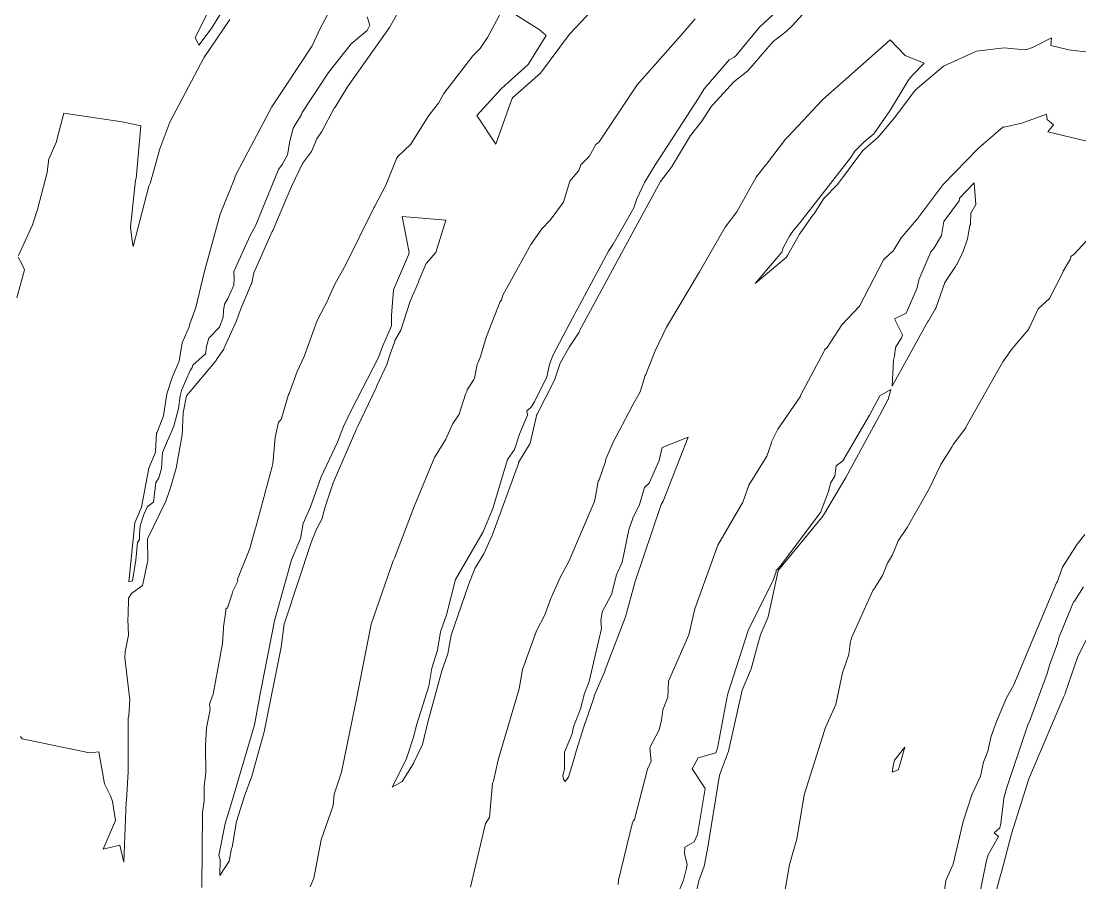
# Model space of a CAD drawing. Header units: metres. Extents: x 808187 to 810032, y 9155685 to 9157080.
# Drawn here: x 809083 to 809257.5, y 9156564.6 to 9156706.7 of the extents above; entities that cross this region are included whole.
import ezdxf

# ---------------------------------------------------------------- set-up
doc = ezdxf.new("R2010")
doc.units = ezdxf.units.M
doc.layers.add('C-TOPO-MAJR', color=9, linetype='Continuous')

msp = doc.modelspace()

# ---------------------------------------------------------------- linework, layer by layer
at = {"layer": 'C-TOPO-MAJR', "color": 9, "linetype": 'Continuous', "lineweight": 5}
for points, elevation in [([(809164.54, 9156707.72), (809168.34, 9156705.33), (809169.52, 9156704.31), (809166.57, 9156699.54), (809162.17, 9156695.59), (809158.09, 9156691.15), (809158.09, 9156691.15), (809161.21, 9156686.42), (809163.83, 9156693.85), (809163.93, 9156693.95), (809164.01, 9156694.09), (809168.59, 9156698.12), (809173.34, 9156704.54), (809180.94, 9156712.61)], 2770), ([(809116.36, 9156708.77), (809114.29, 9156705.43), (809112.23, 9156702.74), (809111.67, 9156704.01), (809113.89, 9156708.46)], 2790), ([(809112.76, 9156563.82), (809112.85, 9156576.2), (809113.14, 9156578.1), (809113.13, 9156580.47), (809113.4, 9156582.8), (809113.35, 9156587.15), (809113.51, 9156590.16), (809114.09, 9156592.91), (809114.1, 9156593.19), (809114, 9156594.06), (809114.62, 9156595.72), (809116.18, 9156604.06), (809116.34, 9156606.53), (809116.31, 9156606.83), (809116.71, 9156609.46), (809116.72, 9156609.76), (809116.97, 9156609.95), (809117.76, 9156612.26), (809117.83, 9156612.6), (809118.66, 9156614.36), (809118.65, 9156614.69), (809120.43, 9156619.2), (809120.69, 9156619.75), (809121.62, 9156623.11), (809121.68, 9156623.27), (809124.36, 9156633.26), (809124.44, 9156633.7), (809124.82, 9156638.06), (809125.41, 9156640.54), (809125.81, 9156641.02), (809127.03, 9156645.15), (809127.13, 9156645.3), (809128.45, 9156648.93), (809129.61, 9156651.38), (809131.79, 9156657.34), (809133.58, 9156660.82), (809133.62, 9156660.99), (809134.73, 9156663.41), (809136.44, 9156666.48), (809141.08, 9156675.93), (809141.21, 9156676.1), (809143.07, 9156679.66), (809144.77, 9156683.9), (809144.85, 9156684.02), (809145.05, 9156684.38), (809147.18, 9156686.39), (809149.55, 9156690.18), (809150.2, 9156691.11), (809150.35, 9156691.37), (809151.75, 9156693.19), (809152.65, 9156694.76), (809157.44, 9156700.98), (809158.64, 9156702.19), (809159.83, 9156704.01), (809162.57, 9156709.12)], 2770), ([(809209.07, 9156709.78), (809204.66, 9156705.69), (809200.79, 9156700.98), (809200.51, 9156700.73), (809199.66, 9156700.33), (809195.56, 9156695.52), (809194.61, 9156693.97), (809187.45, 9156682.88), (809185.75, 9156680.11), (809184.46, 9156677.38), (809183.96, 9156675.93), (809180.58, 9156669.92), (809179.78, 9156668.76), (809173.43, 9156656.87), (809170.61, 9156651.55), (809170.04, 9156650.09), (809169.65, 9156648.03), (809167.57, 9156643.91), (809166.97, 9156642.98), (809166.35, 9156642.44), (809166.46, 9156641.71), (809165.11, 9156638.56), (809164.32, 9156636.06), (809163.13, 9156634.41), (809160.75, 9156626.33), (809159.15, 9156622.5), (809154.59, 9156614.63), (809153.08, 9156608.81), (809152.09, 9156606.01), (809151.62, 9156602.97), (809150.69, 9156599.97), (809150.15, 9156597.01), (809148.13, 9156590.61), (809147.72, 9156588.77), (809146.45, 9156584.95), (809144.15, 9156580.36), (809145.77, 9156581.28), (809147.66, 9156584.25), (809147.68, 9156584.46), (809149.13, 9156587.4), (809150, 9156591.1), (809152.3, 9156599.54), (809153.33, 9156602.38), (809153.83, 9156605.42), (809156.64, 9156613.57), (809156.72, 9156613.74), (809157.74, 9156616.42), (809159.23, 9156618.86), (809160.57, 9156621.77), (809160.64, 9156621.89), (809164.93, 9156633.73), (809164.96, 9156633.89), (809166.82, 9156636.97), (809166.87, 9156637.11), (809167.97, 9156641.82), (809168.01, 9156641.9), (809170.88, 9156647.47), (809171.83, 9156650.27), (809173.27, 9156652.81), (809173.31, 9156652.93), (809174.95, 9156655.42), (809175.02, 9156655.6), (809181.92, 9156668.42), (809188.35, 9156680.24), (809190.15, 9156682.6), (809193.31, 9156687.82), (809195.18, 9156690.18), (809196.78, 9156692.67), (809196.97, 9156692.91), (809200.46, 9156696.71), (809202.78, 9156698.52), (809206.92, 9156703.33), (809209.07, 9156704.99), (809210.09, 9156705.9), (809214.1, 9156710.37)], 2760), ([(809082.53, 9156668.05), (809084.82, 9156673.12), (809085.73, 9156675.79), (809085.73, 9156675.83), (809087.27, 9156681.72), (809087.5, 9156683.63), (809087.5, 9156683.8), (809088.72, 9156686.7), (809089.99, 9156691.5), (809089.99, 9156691.52), (809099.63, 9156690.11), (809102.72, 9156689.41), (809101.94, 9156680.77), (809101.84, 9156680.46), (809100.98, 9156672.71), (809101.26, 9156670.47), (809101.39, 9156669.92), (809101.45, 9156669.52), (809104.03, 9156679.47), (809104.21, 9156679.93), (809105.8, 9156685.62), (809107.5, 9156690.04), (809113.09, 9156700.64), (809117.39, 9156706.97)], 2790), ([(809082.84, 9156588.73), (809083.14, 9156588.36), (809094.25, 9156586.04), (809095.75, 9156586.22), (809096.71, 9156580.91), (809097.7, 9156578.96), (809098, 9156578.02), (809098.51, 9156574.87), (809096.51, 9156570.16), (809099.25, 9156570.78), (809099.88, 9156567.99), (809100.28, 9156577.98), (809100.31, 9156578.16), (809100.58, 9156582.92), (809100.61, 9156591.68), (809100.72, 9156592.18), (809100.86, 9156594.77), (809100.03, 9156601.71), (809100.09, 9156602.7), (809100.68, 9156605.43), (809100.53, 9156608.03), (809100.6, 9156608.8), (809100.65, 9156611.53), (809101.18, 9156612.3), (809102.96, 9156613.63), (809103.04, 9156613.85), (809103.79, 9156617.5), (809103.87, 9156617.68), (809103.77, 9156621.19), (809103.87, 9156621.43), (809106.8, 9156627.54), (809106.85, 9156627.72), (809107.53, 9156629.57), (809108.52, 9156633), (809109.51, 9156638.45), (809109.68, 9156642.1), (809110.25, 9156644.88), (809115.12, 9156650.74), (809115.17, 9156650.91), (809116.36, 9156652.6), (809116.43, 9156652.8), (809118.45, 9156657.26), (809119.1, 9156659.17), (809120.89, 9156663.34), (809120.98, 9156663.51), (809121.34, 9156665.19), (809124.37, 9156672.02), (809124.46, 9156672.18), (809127.51, 9156679.41), (809129.34, 9156683.22), (809130.69, 9156684.98), (809130.81, 9156685.22), (809131.72, 9156687.29), (809132.55, 9156688.52), (809134.56, 9156692.34), (809134.72, 9156692.49), (809136.78, 9156695.87), (809143.71, 9156705.66), (809145.29, 9156708.44)], 2780), ([(809133.84, 9156708.43), (809132.24, 9156705.5), (809130.96, 9156702.61), (809124.28, 9156692.55), (809118.35, 9156681.35), (809118.23, 9156681.06), (809118.13, 9156680.68), (809115.75, 9156674.86), (809113.14, 9156665.22), (809111.75, 9156659.45), (809110.79, 9156656.79), (809110.69, 9156656.28), (809109.53, 9156653.62), (809109.04, 9156650.61), (809107.84, 9156647.95), (809106.96, 9156645.26), (809106.43, 9156641.61), (809105.37, 9156638.94), (809105.26, 9156638.73), (809105.14, 9156635.85), (809105.15, 9156635.72), (809103.99, 9156632.99), (809102.82, 9156626.55), (809101.72, 9156623.97), (809101.72, 9156623.97), (809100.71, 9156614.23), (809101.31, 9156614.38), (809101.85, 9156617.8), (809102.12, 9156620.7), (809102.47, 9156621.22), (809102.48, 9156622.04), (809102.61, 9156623.48), (809103.2, 9156625.34), (809103.77, 9156626.67), (809104.8, 9156627.39), (809105.17, 9156630.59), (809105.66, 9156631.36), (809106.11, 9156632.93), (809106.28, 9156635.57), (809108.14, 9156639.88), (809108.91, 9156642.79), (809109.19, 9156644.9), (809109.42, 9156645.78), (809110.84, 9156649.11), (809111.18, 9156649.59), (809111.29, 9156649.94), (809113.37, 9156651.83), (809113.54, 9156653.02), (809113.92, 9156654.44), (809115.68, 9156656.25), (809116.29, 9156657.9), (809116.33, 9156658.99), (809116.49, 9156660.02), (809117.03, 9156660.97), (809118.04, 9156663.17), (809118.1, 9156664.28), (809118, 9156665.41), (809120.72, 9156671.35), (809121.62, 9156672.94), (809125.37, 9156682.23), (809125.99, 9156683.08), (809126.87, 9156684.65), (809127.24, 9156686.93), (809127.82, 9156689.05), (809129.17, 9156691.3), (809129.29, 9156691.63), (809133.61, 9156698.21), (809137.37, 9156702.96), (809139.98, 9156705.15), (809140.42, 9156706.02), (809140.02, 9156707.41)], 2780), ([(809130.6, 9156563.92), (809131.24, 9156565.38), (809132.45, 9156571.7), (809134.39, 9156577.34), (809134.59, 9156579.22), (809135.8, 9156582.82), (809138.11, 9156594.11), (809140.69, 9156607.27), (809144.31, 9156617.7), (809144.42, 9156617.91), (809144.49, 9156618.16), (809147.76, 9156626.68), (809151.11, 9156634.76), (809152.96, 9156637.76), (809154.06, 9156640.22), (809155.19, 9156641.89), (809156.22, 9156645.19), (809156.43, 9156645.64), (809156.51, 9156645.89), (809157.6, 9156647.62), (809157.68, 9156647.84), (809158.15, 9156650.07), (809158.27, 9156650.28), (809158.45, 9156650.87), (809158.63, 9156651.25), (809159.66, 9156654.69), (809161.93, 9156660.46), (809162.14, 9156660.7), (809162.38, 9156661.49), (809167.01, 9156669.85), (809168.8, 9156672.44), (809170.17, 9156673.89), (809172.36, 9156676.86), (809173.4, 9156680.31), (809174.89, 9156682.05), (809175.23, 9156683.01), (809176.63, 9156684.4), (809177.71, 9156686.36), (809178.23, 9156686.81), (809184.54, 9156696.21), (809191.26, 9156703.84), (809191.38, 9156703.94), (809194.09, 9156707.09)], 2760), ([(809157.03, 9156563.9), (809159.53, 9156574.35), (809160.18, 9156575.37), (809160.68, 9156581.02), (809160.86, 9156581.37), (809161.61, 9156584.9), (809165.05, 9156596.56), (809165.6, 9156599.77), (809167.94, 9156606.13), (809169.28, 9156608.8), (809170.34, 9156611.66), (809170.46, 9156611.86), (809171.81, 9156614.96), (809173.27, 9156617.59), (809177.41, 9156627.38), (809177.61, 9156627.96), (809178.1, 9156630.83), (809178.23, 9156631.05), (809179.28, 9156634.1), (809179.36, 9156634.45), (809180.55, 9156637.27), (809183.57, 9156642.96), (809183.62, 9156643.12), (809185.03, 9156645.58), (809185.83, 9156648.28), (809185.95, 9156648.45), (809187.51, 9156652.35), (809189.36, 9156656.24), (809194.77, 9156665.35), (809199, 9156672.74), (809200.93, 9156675.27), (809204.13, 9156680.94), (809205.7, 9156682.92), (809205.84, 9156683.13), (809208.99, 9156687.25), (809209.28, 9156687.57), (809209.48, 9156687.72), (809214.99, 9156693.66), (809215.15, 9156693.78), (809225.63, 9156703.05), (809225.66, 9156703.09), (809225.69, 9156703.11), (809226.2, 9156703.63), (809228.69, 9156701.03), (809231.81, 9156699.78), (809229.97, 9156697.87), (809229.3, 9156697.06), (809226.19, 9156691.92), (809223.51, 9156688.09), (809221.9, 9156686.73), (809220.4, 9156685.25), (809219.69, 9156684.13), (809211.33, 9156673.46), (809210.19, 9156672.06), (809209.62, 9156671.23), (809208.61, 9156669.31), (809208.37, 9156668.59), (809203.99, 9156663.44), (809209.08, 9156667.74), (809209.19, 9156667.9), (809209.31, 9156668.03), (809211.26, 9156671.55), (809213.61, 9156674.85), (809213.67, 9156674.91), (809215.21, 9156677.39), (809215.28, 9156677.47), (809217.54, 9156679.78), (809221.72, 9156685.36), (809224.22, 9156687.57), (809226.95, 9156690.74), (809230.35, 9156695.33), (809235.04, 9156699.25), (809240.46, 9156701.72), (809245, 9156702.3), (809248.38, 9156701.95), (809248.92, 9156702.07), (809249.68, 9156702.35), (809252.8, 9156703.94), (809252.73, 9156702.7), (809255.68, 9156701.94), (809259.34, 9156701.5)], 2750), ([(809181.37, 9156564.33), (809181.42, 9156565.01), (809183.77, 9156574.52), (809183.86, 9156574.77), (809184.06, 9156575.02), (809186.22, 9156583.34), (809186.83, 9156584.68), (809186.61, 9156586.79), (809186.75, 9156587.22), (809188, 9156589.52), (809188.12, 9156589.87), (809188.51, 9156591.35), (809188.75, 9156593.11), (809189.55, 9156595.21), (809189.69, 9156597.84), (809193.05, 9156605.5), (809194.03, 9156609.79), (809197.81, 9156620.26), (809201.94, 9156627.35), (809202.93, 9156630.19), (809205.88, 9156634.97), (809206.6, 9156637.01), (809206.67, 9156637.3), (809207.72, 9156639.43), (809211.37, 9156644.72), (809211.5, 9156645.06), (809215.33, 9156652.28), (809215.39, 9156652.51), (809215.83, 9156652.87), (809218.25, 9156656.63), (809221.16, 9156659.7), (809225.15, 9156667.35), (809225.23, 9156667.45), (809226.8, 9156668.9), (809228.06, 9156670.94), (809230.58, 9156673.91), (809230.64, 9156673.97), (809234.89, 9156679.7), (809234.95, 9156679.76), (809240.74, 9156685.7), (809240.79, 9156685.76), (809244.78, 9156689.2), (809244.87, 9156689.24), (809244.95, 9156689.25), (809245.01, 9156689.24), (809247.93, 9156689.86), (809251.99, 9156691.35), (809252.1, 9156690.5), (809253.17, 9156689.58), (809252.21, 9156688.42), (809264.83, 9156685.41)], 2740), ([(809208.17, 9156559.04), (809209.61, 9156567.59), (809209.69, 9156567.8), (809210.3, 9156569.9), (809210.33, 9156570.09), (809210.85, 9156571.77), (809212.06, 9156579.08), (809215.41, 9156589.72), (809215.49, 9156590.12), (809217.25, 9156594.01), (809218.34, 9156599.25), (809219.42, 9156602.26), (809219.71, 9156604.45), (809219.8, 9156604.64), (809219.9, 9156605.11), (809223.35, 9156612.79), (809223.71, 9156613.23), (809224.95, 9156615.27), (809225.77, 9156617.3), (809226.63, 9156618.71), (809227.57, 9156620.97), (809229.02, 9156623.21), (809232.68, 9156629.56), (809234.56, 9156633.6), (809236.47, 9156636.55), (809236.63, 9156636.86), (809238.69, 9156639.63), (809238.72, 9156639.74), (809244.8, 9156650.49), (809246.13, 9156652.4), (809246.19, 9156652.5), (809249.04, 9156655.83), (809249.11, 9156656.02), (809249.19, 9156656.15), (809250.63, 9156659.25), (809252.47, 9156660.96), (809254.67, 9156665.22), (809254.71, 9156665.33), (809254.74, 9156665.45), (809255.97, 9156667.48), (809255.97, 9156667.58), (809256.02, 9156667.66), (809256, 9156667.9), (809256.57, 9156668.26), (809261.08, 9156673.15)], 2730), ([(809082.23, 9156661.06), (809083.49, 9156665.69), (809083.01, 9156666.81), (809082.5, 9156667.75)], 2790), ([(809194.07, 9156562.12), (809194.66, 9156564.94), (809195.57, 9156567.35), (809195.62, 9156567.54), (809195.98, 9156569.64), (809196.04, 9156569.82), (809198.09, 9156582.36), (809199.55, 9156586.28), (809201.82, 9156596.39), (809203.33, 9156599.91), (809204.69, 9156604.95), (809204.78, 9156605.2), (809204.81, 9156605.38), (809206.12, 9156608.46), (809207.74, 9156616.06), (809207.75, 9156616.08), (809215.16, 9156625.1), (809215.17, 9156625.12), (809215.18, 9156625.15), (809215.2, 9156625.17), (809215.21, 9156625.2), (809218.94, 9156631.43), (809223.48, 9156639.83), (809223.53, 9156639.91), (809225.82, 9156644.23), (809225.88, 9156644.31), (809226.34, 9156645.93), (809224.52, 9156644.92), (809222.84, 9156641.74), (809218.43, 9156634.17), (809217.33, 9156633.36), (809217.13, 9156631.66), (809216.38, 9156630.5), (809216.06, 9156629.11), (809214.73, 9156625.68), (809208.11, 9156616.79), (809207.59, 9156616.27), (809207.43, 9156616.2), (809207.44, 9156615.88), (809206.92, 9156614.53), (809202.82, 9156606.18), (809199.42, 9156595.57), (809197.75, 9156586.82), (809197.46, 9156586.05), (809194.59, 9156585.18), (809193.57, 9156583.38), (809195.7, 9156580.16), (809194.48, 9156572.57), (809193.89, 9156571.34), (809192.38, 9156570.46), (809192.31, 9156569.4), (809192.76, 9156567.67), (809192.66, 9156566.96), (809192.61, 9156566.81), (809192.17, 9156565.05), (809191.44, 9156563.35)], 2740), ([(809235.15, 9156562.96), (809235.42, 9156564.96), (809236.62, 9156567.69), (809238.27, 9156574.72), (809239.7, 9156579.09), (809241.1, 9156582.17), (809241.63, 9156584.5), (809242.33, 9156586.32), (809242.9, 9156588.77), (809243.74, 9156591.18), (809245.43, 9156595.08), (809246.62, 9156597.25), (809246.75, 9156597.64), (809249.91, 9156605.14), (809253.62, 9156614.04), (809253.8, 9156614.31), (809254.5, 9156616.37), (809254.66, 9156616.67), (809257.07, 9156620.47), (809258.33, 9156622.04)], 2720), ([(809258.1, 9156613.41), (809256.63, 9156611.07), (809256.5, 9156611.02), (809254.06, 9156605.14), (809253.8, 9156604.07), (809252.49, 9156600.49), (809252.11, 9156599.1), (809249.17, 9156591.2), (809248.99, 9156590.81), (809245.38, 9156580.16), (809244.98, 9156578.58), (809244.48, 9156574.39), (809244.33, 9156573.66), (809243.37, 9156572.85), (809244.09, 9156572.24), (809242.36, 9156569.19), (809242.08, 9156568.27), (809240.7, 9156561.23)], 2720), ([(809242.95, 9156560.31), (809244.45, 9156566.05), (809244.53, 9156566.21), (809244.58, 9156566.36), (809246.23, 9156572.68), (809249.08, 9156581.77), (809254.87, 9156595.33), (809255.08, 9156595.76), (809255.13, 9156596.02), (809257.11, 9156601.73), (809259.1, 9156605.77)], 2720)]:
    msp.add_lwpolyline(points, dxfattribs=dict(at, elevation=elevation))
for points, elevation in [([(809226.76, 9156650.77), (809226.58, 9156646.49), (809232.44, 9156657.17), (809232.52, 9156657.29), (809233.62, 9156659.19), (809233.77, 9156659.37), (809235.26, 9156663.59), (809236.99, 9156666.23), (809237.09, 9156666.45), (809237.22, 9156666.57), (809238.24, 9156668.73), (809238.95, 9156670.82), (809239.36, 9156673.01), (809239.46, 9156673.16), (809239.55, 9156675.04), (809240.34, 9156676.46), (809240.07, 9156680.03), (809237.65, 9156677.5), (809237.59, 9156677.04), (809235.05, 9156673.65), (809234.71, 9156671.33), (809233.5, 9156669.29), (809232.94, 9156668.68), (809230.93, 9156664.01), (809230.65, 9156662.73), (809228.84, 9156658.53), (809226.96, 9156657.59), (809228.26, 9156654.95), (809228.07, 9156654.47), (809227.09, 9156652.89), (809226.93, 9156651.42), (809226.76, 9156650.77)], 2740), ([(809121.42, 9156590.67), (809117.69, 9156577.96), (809116.59, 9156574.36), (809115.54, 9156569.08), (809115.79, 9156568.44), (809115.71, 9156565.81), (809117.25, 9156568.14), (809117.66, 9156570.27), (809117.7, 9156570.39), (809117.74, 9156570.48), (809118.46, 9156574.68), (809119.72, 9156578.7), (809119.73, 9156578.8), (809121, 9156582.21), (809123.01, 9156589.48), (809125.83, 9156603.44), (809126.35, 9156607.33), (809126.41, 9156607.58), (809130.79, 9156620.74), (809131.65, 9156622.94), (809132.54, 9156624.57), (809133.11, 9156626.59), (809134.39, 9156630.57), (809138.28, 9156639.6), (809138.4, 9156639.79), (809141.44, 9156646.14), (809141.51, 9156646.23), (809141.57, 9156646.43), (809143.26, 9156650.1), (809143.89, 9156652.13), (809143.94, 9156652.21), (809144.57, 9156653.93), (809144.59, 9156654.04), (809145.56, 9156655.73), (809147.07, 9156660.53), (809148.49, 9156663.66), (809148.6, 9156664.03), (809149.76, 9156666.71), (809151.35, 9156668.57), (809152.96, 9156673.9), (809145.76, 9156674.49), (809146.92, 9156668.55), (809146.81, 9156668.17), (809144.37, 9156662.38), (809144.03, 9156658.18), (809144.03, 9156656.47), (809142.55, 9156653.03), (809141.88, 9156651.22), (809137.39, 9156642.48), (809136.1, 9156639.87), (809135.14, 9156637.27), (809132.42, 9156631.54), (809130.69, 9156626.59), (809129.43, 9156623.85), (809129.01, 9156621.4), (809127.54, 9156617.85), (809124.73, 9156607.78), (809122.45, 9156596.32), (809121.42, 9156590.67)], 2770), ([(809172.29, 9156582.25), (809172.36, 9156581.68), (809172.66, 9156581.29), (809173.21, 9156582.01), (809174.29, 9156585.62), (809174.32, 9156585.68), (809174.31, 9156585.78), (809175.9, 9156590.87), (809175.95, 9156590.94), (809177.42, 9156595.27), (809177.43, 9156595.33), (809177.44, 9156595.41), (809179.22, 9156599.61), (809179.23, 9156599.74), (809182.59, 9156608.46), (809184.17, 9156614.3), (809188.48, 9156626.98), (809188.79, 9156627.51), (809192.94, 9156638.08), (809188.64, 9156636.37), (809188.12, 9156634.22), (809186.5, 9156630.49), (809185.71, 9156629.8), (809184.9, 9156627), (809183.81, 9156624.74), (809183.17, 9156622.79), (809182.05, 9156617.5), (809181.12, 9156615.4), (809180.29, 9156612.12), (809178.76, 9156609.31), (809178.5, 9156607.81), (809178.64, 9156606.52), (809176.61, 9156597.82), (809175.82, 9156595.79), (809175.17, 9156593.27), (809174.03, 9156590.32), (809173.79, 9156589.16), (809172.53, 9156586.16), (809172.55, 9156583.37), (809172.29, 9156582.25)], 2750), ([(809226.75, 9156584.09), (809226.53, 9156582.83), (809227.52, 9156583.24), (809227.8, 9156584.02), (809227.81, 9156584.04), (809228.62, 9156586.97), (809226.94, 9156584.83), (809226.75, 9156584.09)], 2730)]:
    msp.add_lwpolyline(points, close=True, dxfattribs=dict(at, elevation=elevation))

doc.saveas('drawing.dxf')
